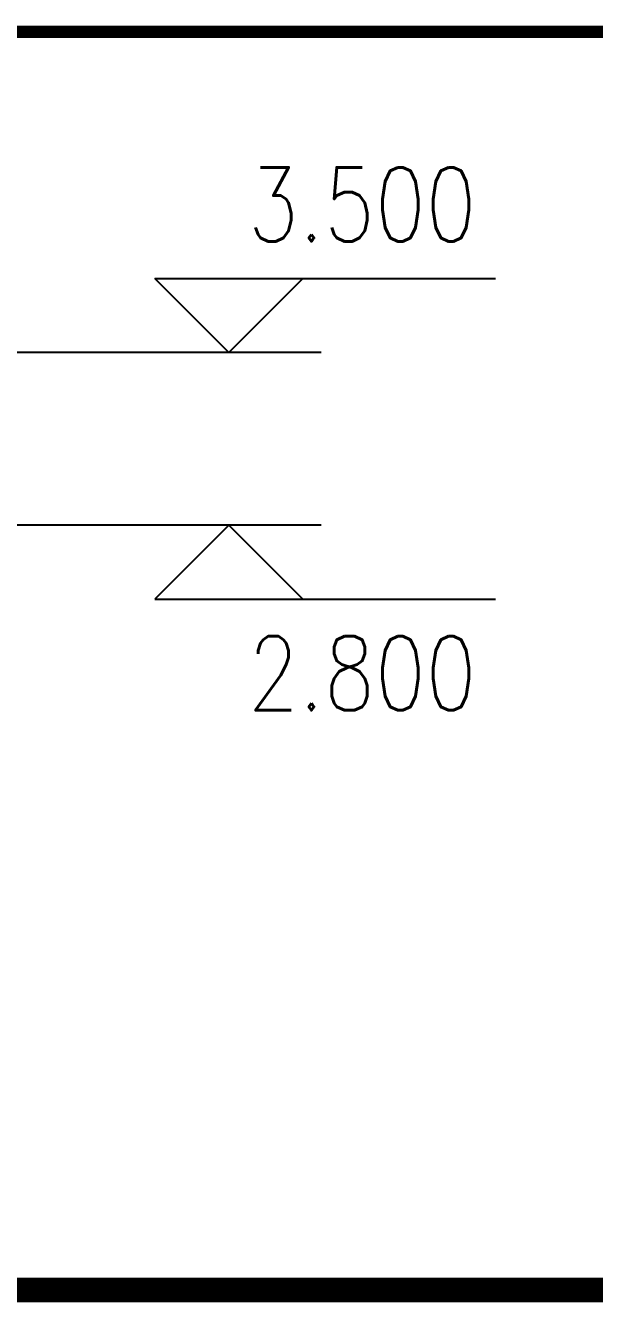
# Model space of a CAD drawing. Extents: x 458975 to 585950, y -118893 to 21149.
# Drawn here: x 473949 to 476254, y -66031 to -60856 of the extents above; entities that cross this region are included whole.
import ezdxf

# ---------------------------------------------------------------- set-up
doc = ezdxf.new("R2010")
doc.units = 0
doc.header["$LTSCALE"] = 1000
doc.header["$MEASUREMENT"] = 0
for name, color, linetype in [('E_GROUND', 2, 'CONTINUOUS'), ('E_WALL', 255, 'CONTINUOUS'), ('LEVL', 3, 'CONTINUOUS')]:
    doc.layers.add(name, color=color, linetype=linetype)
doc.styles.add('dim_font', font='SIMPLEX.shx', dxfattribs={"width": 0.8})

msp = doc.modelspace()

# ---------------------------------------------------------------- linework, layer by layer
at = {"layer": 'E_GROUND', "const_width": 100}
msp.add_lwpolyline([(467325, -65981.5), (496516.8, -65981.5)], dxfattribs=at)
at = {"layer": 'E_WALL', "const_width": 50}
msp.add_lwpolyline([(468809, -60881.5), (483659, -60881.5)], dxfattribs=at)
at = {"layer": 'LEVL'}
for p, q in [((474772.7, -62181.5), (474472.7, -61881.5)), ((474472.7, -61881.5), (475072.7, -61881.5)), ((475072.7, -61881.5), (474772.7, -62181.5)), ((474772.7, -61881.5), (475852.7, -61881.5)), ((475145.9, -62181.5), (473859, -62181.5)), ((475145.9, -62881.5), (473859, -62881.5)), ((474772.7, -62881.5), (474472.7, -63181.5)), ((475072.7, -63181.5), (474772.7, -62881.5)), ((474472.7, -63181.5), (475072.7, -63181.5)), ((474772.7, -63181.5), (475852.7, -63181.5))]:
    msp.add_line(p, q, dxfattribs=at)

# ---------------------------------------------------------------- texts
at = {"layer": 'LEVL', "color": 7, "char_height": 300, "attachment_point": 5, "style": 'dim_font'}
for s, insert in [('3.500', (475312.7, -61581.5)), ('2.800', (475312.7, -63481.5))]:
    msp.add_mtext(s, dxfattribs=dict(at, insert=insert))

doc.saveas('drawing.dxf')
